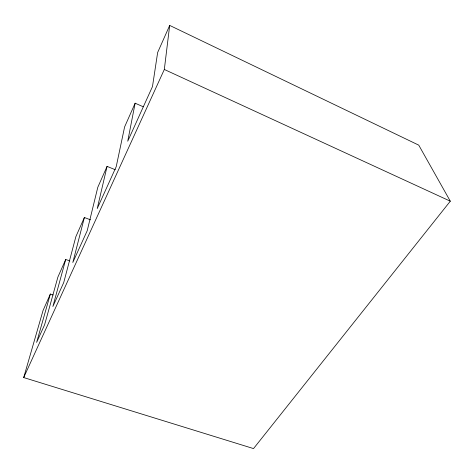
<?xml version="1.0" encoding="UTF-8"?>
<svg xmlns="http://www.w3.org/2000/svg" width="474" height="474" viewBox="0 0 474 474"><rect width="100%" height="100%" fill="white"/><g stroke="black" fill="none" stroke-linecap="round" stroke-linejoin="round"><path stroke-width="0.71" d="M23.7 377.559L164.324 69.471L169.686 25.412L418.749 145.145L450.3 201.195L253.525 448.588L23.7 377.559L43.081 310.423L50.357 294.046L53.147 295.012M143.255 106.774L135.137 103.196L127.731 141.222L152.486 86.564L157.646 52.513L169.686 25.412M115.289 169.739L107.077 166.38L97.217 208.601L116.231 166.629L124.603 126.925L135.137 103.196M90.587 219.859L84.384 217.483L72.818 262.483L87.21 230.708L97.798 187.283L107.077 166.38M69.879 260.973L65.714 259.456L52.881 306.506L63.723 282.563L75.87 236.656L84.384 217.483M50.357 294.046L36.628 342.382L44.592 324.803L57.893 277.071L65.714 259.456M164.324 69.471L450.3 201.195"/></g></svg>
